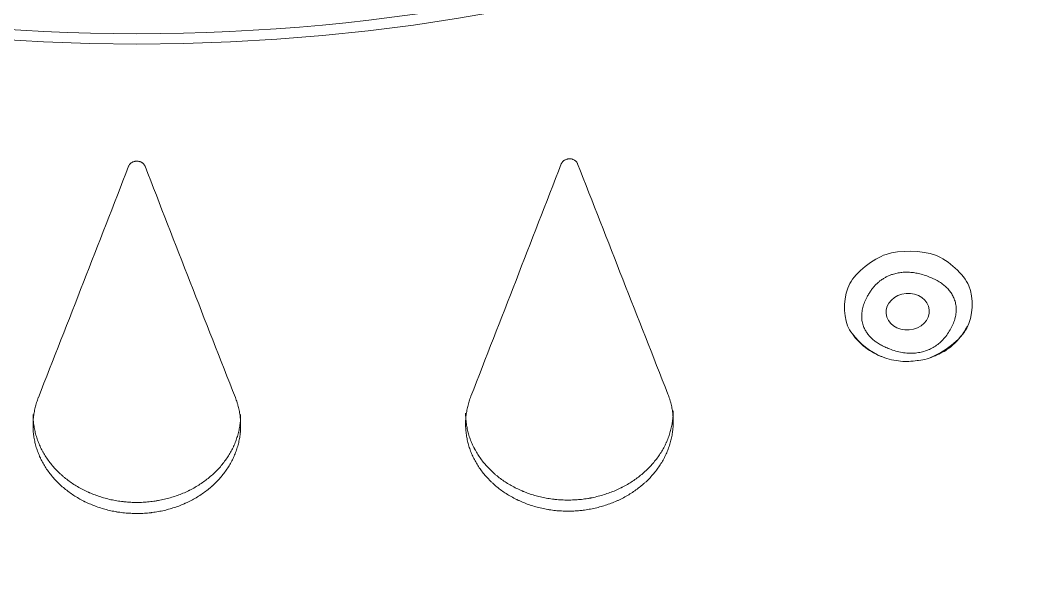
# Model space of a CAD drawing. Header units: millimetres. Extents: x 17284 to 19660, y -6011 to -2651.
# Drawn here: x 18049.85 to 18061.31, y -3892.22 to -3885.66 of the extents above; entities that cross this region are included whole.
import ezdxf

# ---------------------------------------------------------------- set-up
doc = ezdxf.new("R2010")
doc.units = ezdxf.units.MM

msp = doc.modelspace()

# ---------------------------------------------------------------- linework, layer by layer
at = {"linetype": 'Continuous', "lineweight": 18}
for centre, major_axis, ratio, start_param, end_param in [((18051.187, -3864.158, 0), (54.792, 0), 0.906308, 4.743974, 10.963989), ((18051.187, -3867.247, 0), (20.49, 0), 0.906308, 4.504862, 4.919916), ((18057.842, -3787.512, 0), (55.99, 185.622), 0.133458, 4.168424, 4.185373), ((18044.531, -3787.512, 0), (55.99, -185.622), 0.133458, 5.239405, 5.256354), ((18062.286, -3788.852, 0), (55.925, 185.405), 0.133458, 4.176385, 4.193339), ((18048.975, -3786.171, 0), (56.023, -185.73), 0.133458, 5.247429, 5.264385)]:
    msp.add_ellipse(centre, major_axis=major_axis, ratio=ratio, start_param=start_param, end_param=end_param, dxfattribs=at)
for centre, major_axis, ratio in [((18051.187, -3867.145, 0), (-20.732, 0), 0.906308), ((18059.983, -3888.991, 0), (0.246, 0.021), 0.845797)]:
    msp.add_ellipse(centre, major_axis=major_axis, ratio=ratio, dxfattribs=at)
at = {"linetype": 'Continuous', "lineweight": 13}
msp.add_ellipse((18051.187, -3864.158, 0), major_axis=(54.792, 0), ratio=0.906308, start_param=4.744001, end_param=6.283185, dxfattribs=at)
at = {"linetype": 'Continuous', "lineweight": 18}
for points, knots in [([(18052.915, -3915.217, 0), (18052.989, -3915.215, 0), (18054.187, -3915.186, 0), (18056.508, -3915.044, 0), (18059.86, -3914.671, 0), (18063.183, -3914.116, 0), (18066.465, -3913.384, 0), (18069.693, -3912.477, 0), (18072.857, -3911.398, 0), (18075.946, -3910.152, 0), (18078.949, -3908.742, 0), (18081.855, -3907.173, 0), (18084.655, -3905.451, 0), (18087.338, -3903.581, 0), (18089.896, -3901.571, 0), (18092.319, -3899.427, 0), (18094.598, -3897.156, 0), (18096.727, -3894.768, 0), (18098.697, -3892.269, 0), (18100.501, -3889.669, 0), (18102.134, -3886.977, 0), (18103.59, -3884.203, 0), (18104.864, -3881.356, 0), (18105.949, -3878.445, 0), (18106.788, -3875.694, 0), (18107.205, -3873.905, 0), (18107.367, -3873.112, 0)], [0, 0, 0, 0, 0.002858, 0.046691, 0.090524, 0.134358, 0.17819, 0.22202, 0.265848, 0.309671, 0.35349, 0.397302, 0.441107, 0.484902, 0.528687, 0.57246, 0.61622, 0.659965, 0.703694, 0.747406, 0.7911, 0.834776, 0.878435, 0.922076, 0.965701, 1, 1, 1, 1]), ([(18051.093, -3887.33, 0), (18051.094, -3887.326, 0), (18051.098, -3887.317, 0), (18051.104, -3887.31, 0), (18051.108, -3887.306, 0), (18051.109, -3887.304, 0), (18051.113, -3887.3, 0), (18051.119, -3887.295, 0), (18051.124, -3887.291, 0), (18051.13, -3887.287, 0), (18051.132, -3887.286, 0), (18051.134, -3887.285, 0), (18051.137, -3887.283, 0), (18051.144, -3887.28, 0), (18051.151, -3887.277, 0), (18051.158, -3887.275, 0), (18051.161, -3887.275, 0), (18051.166, -3887.274, 0), (18051.174, -3887.272, 0), (18051.181, -3887.272, 0), (18051.189, -3887.272, 0), (18051.192, -3887.272, 0), (18051.195, -3887.272, 0), (18051.197, -3887.272, 0), (18051.199, -3887.273, 0), (18051.206, -3887.273, 0), (18051.212, -3887.275, 0), (18051.219, -3887.277, 0), (18051.223, -3887.278, 0), (18051.226, -3887.279, 0), (18051.229, -3887.28, 0), (18051.23, -3887.28, 0), (18051.236, -3887.283, 0), (18051.24, -3887.285, 0), (18051.246, -3887.289, 0), (18051.249, -3887.291, 0), (18051.252, -3887.293, 0), (18051.254, -3887.295, 0), (18051.255, -3887.296, 0), (18051.26, -3887.3, 0), (18051.266, -3887.306, 0), (18051.272, -3887.314, 0), (18051.275, -3887.319, 0), (18051.275, -3887.32, 0), (18051.276, -3887.322, 0), (18051.278, -3887.325, 0), (18051.279, -3887.328, 0), (18051.28, -3887.33, 0)], [0, 0, 0, 0, 0.0625, 0.125, 0.125, 0.140625, 0.15625, 0.1875, 0.25, 0.25, 0.265625, 0.28125, 0.28125, 0.3125, 0.375, 0.375, 0.40625, 0.40625, 0.4375, 0.5, 0.5, 0.53125, 0.53125, 0.546875, 0.546875, 0.5625, 0.625, 0.625, 0.65625, 0.671875, 0.671875, 0.6875, 0.6875, 0.75, 0.75, 0.78125, 0.796875, 0.796875, 0.8125, 0.8125, 0.875, 0.9375, 0.9375, 0.953125, 0.953125, 0.96875, 1, 1, 1, 1]), ([(18056.029, -3887.304, 0), (18056.031, -3887.3, 0), (18056.035, -3887.292, 0), (18056.04, -3887.284, 0), (18056.044, -3887.28, 0), (18056.045, -3887.278, 0), (18056.049, -3887.274, 0), (18056.055, -3887.269, 0), (18056.061, -3887.264, 0), (18056.066, -3887.261, 0), (18056.068, -3887.26, 0), (18056.07, -3887.259, 0), (18056.074, -3887.257, 0), (18056.08, -3887.254, 0), (18056.087, -3887.251, 0), (18056.094, -3887.249, 0), (18056.095, -3887.249, 0), (18056.097, -3887.248, 0), (18056.099, -3887.248, 0), (18056.102, -3887.247, 0), (18056.11, -3887.246, 0), (18056.118, -3887.245, 0), (18056.125, -3887.245, 0), (18056.128, -3887.245, 0), (18056.132, -3887.245, 0), (18056.133, -3887.245, 0), (18056.136, -3887.246, 0), (18056.142, -3887.246, 0), (18056.148, -3887.248, 0), (18056.156, -3887.25, 0), (18056.159, -3887.251, 0), (18056.163, -3887.252, 0), (18056.165, -3887.253, 0), (18056.171, -3887.255, 0), (18056.176, -3887.258, 0), (18056.183, -3887.262, 0), (18056.186, -3887.264, 0), (18056.189, -3887.266, 0), (18056.19, -3887.267, 0), (18056.195, -3887.271, 0), (18056.203, -3887.279, 0), (18056.208, -3887.286, 0), (18056.211, -3887.291, 0), (18056.212, -3887.292, 0), (18056.213, -3887.294, 0), (18056.214, -3887.297, 0), (18056.216, -3887.3, 0), (18056.216, -3887.302, 0)], [0, 0, 0, 0, 0.0625, 0.125, 0.125, 0.140625, 0.15625, 0.1875, 0.25, 0.25, 0.265625, 0.28125, 0.28125, 0.3125, 0.375, 0.375, 0.390625, 0.390625, 0.40625, 0.40625, 0.4375, 0.5, 0.5, 0.53125, 0.53125, 0.546875, 0.546875, 0.5625, 0.625, 0.625, 0.65625, 0.671875, 0.671875, 0.6875, 0.75, 0.75, 0.78125, 0.796875, 0.796875, 0.8125, 0.875, 0.9375, 0.9375, 0.953125, 0.953125, 0.96875, 1, 1, 1, 1]), ([(18060.185, -3889.439, 0), (18060.206, -3889.432, 0), (18060.246, -3889.416, 0), (18060.301, -3889.384, 0), (18060.352, -3889.345, 0), (18060.399, -3889.298, 0), (18060.44, -3889.244, 0), (18060.476, -3889.184, 0), (18060.505, -3889.122, 0), (18060.526, -3889.06, 0), (18060.537, -3889, 0), (18060.538, -3888.942, 0), (18060.529, -3888.885, 0), (18060.511, -3888.834, 0), (18060.487, -3888.787, 0), (18060.458, -3888.746, 0), (18060.422, -3888.708, 0), (18060.38, -3888.674, 0), (18060.331, -3888.642, 0), (18060.276, -3888.613, 0), (18060.217, -3888.588, 0), (18060.155, -3888.567, 0), (18060.094, -3888.551, 0), (18060.034, -3888.542, 0), (18059.975, -3888.538, 0), (18059.918, -3888.541, 0), (18059.862, -3888.549, 0), (18059.814, -3888.562, 0), (18059.772, -3888.578, 0), (18059.738, -3888.594, 0), (18059.705, -3888.613, 0), (18059.674, -3888.634, 0), (18059.644, -3888.658, 0), (18059.616, -3888.685, 0), (18059.59, -3888.715, 0), (18059.565, -3888.747, 0), (18059.542, -3888.783, 0), (18059.516, -3888.828, 0), (18059.49, -3888.882, 0), (18059.47, -3888.943, 0), (18059.459, -3889.003, 0), (18059.457, -3889.062, 0), (18059.465, -3889.118, 0), (18059.481, -3889.167, 0), (18059.503, -3889.21, 0), (18059.527, -3889.246, 0), (18059.556, -3889.28, 0), (18059.59, -3889.311, 0), (18059.629, -3889.341, 0), (18059.673, -3889.368, 0), (18059.722, -3889.393, 0), (18059.78, -3889.418, 0), (18059.846, -3889.44, 0), (18059.918, -3889.457, 0), (18059.988, -3889.465, 0), (18060.056, -3889.465, 0), (18060.122, -3889.457, 0), (18060.164, -3889.446, 0), (18060.185, -3889.439, 0)], [0, 0, 0, 0, 0.019294, 0.038642, 0.058478, 0.079204, 0.101174, 0.124686, 0.148143, 0.170158, 0.191032, 0.211117, 0.230807, 0.25052, 0.267277, 0.284024, 0.301026, 0.318534, 0.336781, 0.355972, 0.376283, 0.396362, 0.415305, 0.43329, 0.450528, 0.467255, 0.483731, 0.500228, 0.511655, 0.523063, 0.53455, 0.546212, 0.55814, 0.57042, 0.583132, 0.596345, 0.610125, 0.624525, 0.648012, 0.670038, 0.69089, 0.710908, 0.730474, 0.749997, 0.764534, 0.779054, 0.793739, 0.808765, 0.824294, 0.840476, 0.85744, 0.875302, 0.898817, 0.920782, 0.941501, 0.961332, 0.980685, 1, 1, 1, 1]), ([(18060.092, -3889.547, 0), (18060.097, -3889.547, 0), (18060.168, -3889.544, 0), (18060.295, -3889.5, 0), (18060.457, -3889.415, 0), (18060.579, -3889.294, 0), (18060.639, -3889.204, 0), (18060.663, -3889.156, 0)], [0, 0, 0, 0, 0.020592, 0.287028, 0.533161, 0.769738, 1, 1, 1, 1]), ([(18059.352, -3889.243, 0), (18059.394, -3889.304, 0), (18059.492, -3889.408, 0), (18059.687, -3889.514, 0), (18059.894, -3889.565, 0), (18060.028, -3889.558, 0), (18060.092, -3889.547, 0)], [0, 0, 0, 0, 0.269704, 0.53535, 0.782352, 1, 1, 1, 1]), ([(18059.687, -3889.504, 0), (18059.685, -3889.503, 0), (18059.683, -3889.502, 0), (18059.565, -3889.458, 0), (18059.432, -3889.35, 0), (18059.352, -3889.243, 0)], [0, 0, 0, 0, 0.018413, 0.018413, 1, 1, 1, 1]), ([(18050.062, -3889.971, 0), (18050.055, -3889.99, 0), (18050.042, -3890.028, 0), (18050.026, -3890.085, 0), (18050.014, -3890.144, 0), (18050.006, -3890.202, 0), (18050.002, -3890.251, 0), (18050.002, -3890.286, 0), (18050.002, -3890.301, 0), (18050.002, -3890.309, 0), (18050.002, -3890.311, 0), (18050.002, -3890.316, 0), (18050.003, -3890.338, 0), (18050.006, -3890.38, 0), (18050.014, -3890.439, 0), (18050.027, -3890.497, 0), (18050.043, -3890.555, 0), (18050.06, -3890.602, 0), (18050.072, -3890.63, 0), (18050.077, -3890.642, 0), (18050.078, -3890.644, 0), (18050.08, -3890.649, 0), (18050.083, -3890.656, 0), (18050.095, -3890.681, 0), (18050.117, -3890.722, 0), (18050.148, -3890.774, 0), (18050.184, -3890.825, 0), (18050.223, -3890.875, 0), (18050.255, -3890.91, 0), (18050.273, -3890.929, 0), (18050.279, -3890.935, 0), (18050.283, -3890.939, 0), (18050.294, -3890.95, 0), (18050.319, -3890.975, 0), (18050.36, -3891.01, 0), (18050.412, -3891.05, 0), (18050.466, -3891.088, 0), (18050.523, -3891.122, 0), (18050.562, -3891.144, 0), (18050.585, -3891.155, 0), (18050.59, -3891.158, 0), (18050.6, -3891.163, 0), (18050.618, -3891.171, 0), (18050.655, -3891.188, 0), (18050.707, -3891.209, 0), (18050.772, -3891.232, 0), (18050.839, -3891.251, 0), (18050.895, -3891.264, 0), (18050.935, -3891.272, 0), (18050.953, -3891.275, 0), (18050.964, -3891.277, 0), (18050.97, -3891.278, 0), (18050.999, -3891.282, 0), (18051.046, -3891.288, 0), (18051.116, -3891.293, 0), (18051.186, -3891.295, 0), (18051.256, -3891.293, 0), (18051.309, -3891.29, 0), (18051.341, -3891.286, 0), (18051.353, -3891.285, 0), (18051.358, -3891.284, 0), (18051.373, -3891.282, 0), (18051.408, -3891.277, 0), (18051.465, -3891.267, 0), (18051.533, -3891.251, 0), (18051.599, -3891.232, 0), (18051.664, -3891.21, 0), (18051.707, -3891.193, 0), (18051.731, -3891.182, 0), (18051.733, -3891.181, 0), (18051.738, -3891.179, 0), (18051.746, -3891.175, 0), (18051.764, -3891.167, 0), (18051.8, -3891.15, 0), (18051.85, -3891.123, 0), (18051.906, -3891.088, 0), (18051.961, -3891.051, 0), (18052.004, -3891.017, 0), (18052.031, -3890.995, 0), (18052.043, -3890.984, 0), (18052.047, -3890.98, 0), (18052.053, -3890.975, 0), (18052.073, -3890.956, 0), (18052.107, -3890.922, 0), (18052.15, -3890.875, 0), (18052.189, -3890.826, 0), (18052.224, -3890.775, 0), (18052.248, -3890.736, 0), (18052.261, -3890.713, 0), (18052.266, -3890.704, 0), (18052.268, -3890.699, 0), (18052.275, -3890.686, 0), (18052.289, -3890.658, 0), (18052.309, -3890.612, 0), (18052.329, -3890.555, 0), (18052.346, -3890.498, 0), (18052.358, -3890.44, 0), (18052.364, -3890.401, 0), (18052.366, -3890.378, 0), (18052.367, -3890.373, 0), (18052.368, -3890.363, 0), (18052.369, -3890.346, 0), (18052.371, -3890.311, 0), (18052.371, -3890.262, 0), (18052.368, -3890.203, 0), (18052.36, -3890.144, 0), (18052.35, -3890.096, 0), (18052.341, -3890.062, 0), (18052.337, -3890.047, 0), (18052.334, -3890.038, 0), (18052.332, -3890.033, 0), (18052.325, -3890.009, 0), (18052.318, -3889.99, 0), (18052.311, -3889.971, 0)], [0, 0, 0, 0, 0.015625, 0.03125, 0.046875, 0.0625, 0.078125, 0.085938, 0.089844, 0.089844, 0.091797, 0.091797, 0.09375, 0.109375, 0.125, 0.140625, 0.15625, 0.171875, 0.179688, 0.179688, 0.181641, 0.181641, 0.183594, 0.1875, 0.203125, 0.21875, 0.234375, 0.25, 0.265625, 0.269531, 0.269531, 0.271484, 0.273438, 0.28125, 0.296875, 0.3125, 0.328125, 0.34375, 0.359375, 0.359375, 0.361328, 0.363281, 0.367188, 0.375, 0.390625, 0.40625, 0.421875, 0.4375, 0.445313, 0.449219, 0.449219, 0.453125, 0.453125, 0.46875, 0.484375, 0.5, 0.515625, 0.53125, 0.535156, 0.537109, 0.539063, 0.539063, 0.546875, 0.5625, 0.578125, 0.59375, 0.609375, 0.625, 0.625, 0.626953, 0.626953, 0.628906, 0.632813, 0.640625, 0.65625, 0.671875, 0.6875, 0.703125, 0.710938, 0.712891, 0.714844, 0.714844, 0.71875, 0.734375, 0.75, 0.765625, 0.78125, 0.796875, 0.800781, 0.800781, 0.804688, 0.804688, 0.8125, 0.828125, 0.84375, 0.859375, 0.875, 0.890625, 0.890625, 0.892578, 0.894531, 0.898438, 0.90625, 0.921875, 0.9375, 0.953125, 0.96875, 0.976563, 0.980469, 0.980469, 0.984375, 0.984375, 1, 1, 1, 1]), ([(18054.999, -3889.956, 0), (18054.991, -3889.975, 0), (18054.978, -3890.014, 0), (18054.962, -3890.071, 0), (18054.95, -3890.13, 0), (18054.942, -3890.188, 0), (18054.938, -3890.238, 0), (18054.938, -3890.272, 0), (18054.938, -3890.287, 0), (18054.938, -3890.297, 0), (18054.938, -3890.302, 0), (18054.939, -3890.327, 0), (18054.942, -3890.367, 0), (18054.951, -3890.425, 0), (18054.963, -3890.483, 0), (18054.98, -3890.54, 0), (18054.997, -3890.587, 0), (18055.008, -3890.615, 0), (18055.013, -3890.627, 0), (18055.014, -3890.629, 0), (18055.017, -3890.634, 0), (18055.02, -3890.641, 0), (18055.032, -3890.666, 0), (18055.053, -3890.707, 0), (18055.085, -3890.759, 0), (18055.12, -3890.809, 0), (18055.159, -3890.858, 0), (18055.19, -3890.893, 0), (18055.209, -3890.912, 0), (18055.215, -3890.918, 0), (18055.219, -3890.922, 0), (18055.23, -3890.933, 0), (18055.255, -3890.957, 0), (18055.296, -3890.992, 0), (18055.347, -3891.031, 0), (18055.401, -3891.068, 0), (18055.458, -3891.102, 0), (18055.497, -3891.123, 0), (18055.52, -3891.135, 0), (18055.525, -3891.137, 0), (18055.536, -3891.142, 0), (18055.554, -3891.15, 0), (18055.59, -3891.166, 0), (18055.642, -3891.187, 0), (18055.707, -3891.209, 0), (18055.773, -3891.227, 0), (18055.83, -3891.24, 0), (18055.87, -3891.247, 0), (18055.887, -3891.25, 0), (18055.896, -3891.252, 0), (18055.899, -3891.252, 0), (18055.905, -3891.253, 0), (18055.931, -3891.257, 0), (18055.98, -3891.263, 0), (18056.05, -3891.267, 0), (18056.12, -3891.268, 0), (18056.19, -3891.266, 0), (18056.243, -3891.262, 0), (18056.272, -3891.258, 0), (18056.284, -3891.257, 0), (18056.29, -3891.256, 0), (18056.307, -3891.254, 0), (18056.342, -3891.248, 0), (18056.4, -3891.237, 0), (18056.468, -3891.221, 0), (18056.534, -3891.201, 0), (18056.599, -3891.178, 0), (18056.642, -3891.161, 0), (18056.668, -3891.149, 0), (18056.673, -3891.147, 0), (18056.684, -3891.142, 0), (18056.699, -3891.134, 0), (18056.735, -3891.117, 0), (18056.785, -3891.09, 0), (18056.842, -3891.054, 0), (18056.896, -3891.016, 0), (18056.939, -3890.982, 0), (18056.964, -3890.961, 0), (18056.976, -3890.95, 0), (18056.98, -3890.946, 0), (18056.989, -3890.939, 0), (18057.009, -3890.92, 0), (18057.043, -3890.886, 0), (18057.086, -3890.839, 0), (18057.125, -3890.789, 0), (18057.16, -3890.738, 0), (18057.184, -3890.698, 0), (18057.197, -3890.675, 0), (18057.202, -3890.666, 0), (18057.204, -3890.661, 0), (18057.211, -3890.647, 0), (18057.225, -3890.62, 0), (18057.245, -3890.573, 0), (18057.266, -3890.516, 0), (18057.282, -3890.459, 0), (18057.295, -3890.4, 0), (18057.3, -3890.361, 0), (18057.303, -3890.339, 0), (18057.303, -3890.334, 0), (18057.304, -3890.324, 0), (18057.306, -3890.306, 0), (18057.308, -3890.272, 0), (18057.308, -3890.222, 0), (18057.304, -3890.163, 0), (18057.296, -3890.105, 0), (18057.286, -3890.056, 0), (18057.277, -3890.023, 0), (18057.272, -3890.003, 0), (18057.269, -3889.994, 0), (18057.261, -3889.97, 0), (18057.254, -3889.951, 0), (18057.247, -3889.932, 0)], [0, 0, 0, 0, 0.015625, 0.03125, 0.046875, 0.0625, 0.078125, 0.085938, 0.089844, 0.089844, 0.09375, 0.09375, 0.109375, 0.125, 0.140625, 0.15625, 0.171875, 0.179688, 0.179688, 0.181641, 0.181641, 0.183594, 0.1875, 0.203125, 0.21875, 0.234375, 0.25, 0.265625, 0.269531, 0.269531, 0.271484, 0.273438, 0.28125, 0.296875, 0.3125, 0.328125, 0.34375, 0.359375, 0.359375, 0.361328, 0.363281, 0.367188, 0.375, 0.390625, 0.40625, 0.421875, 0.4375, 0.445313, 0.449219, 0.449219, 0.451172, 0.451172, 0.453125, 0.46875, 0.484375, 0.5, 0.515625, 0.53125, 0.535156, 0.535156, 0.539063, 0.539063, 0.546875, 0.5625, 0.578125, 0.59375, 0.609375, 0.625, 0.625, 0.628906, 0.628906, 0.632813, 0.640625, 0.65625, 0.671875, 0.6875, 0.703125, 0.710938, 0.710938, 0.714844, 0.714844, 0.71875, 0.734375, 0.75, 0.765625, 0.78125, 0.796875, 0.800781, 0.800781, 0.804688, 0.804688, 0.8125, 0.828125, 0.84375, 0.859375, 0.875, 0.890625, 0.890625, 0.892578, 0.894531, 0.898438, 0.90625, 0.921875, 0.9375, 0.953125, 0.96875, 0.976563, 0.980469, 0.984375, 0.984375, 1, 1, 1, 1]), ([(18052.371, -3890.163, 0), (18052.371, -3890.163, 0), (18052.371, -3890.169, 0), (18052.371, -3890.175, 0), (18052.371, -3890.182, 0), (18052.371, -3890.185, 0), (18052.371, -3890.19, 0), (18052.37, -3890.212, 0), (18052.367, -3890.254, 0), (18052.359, -3890.313, 0), (18052.346, -3890.371, 0), (18052.33, -3890.428, 0), (18052.313, -3890.475, 0), (18052.301, -3890.504, 0), (18052.296, -3890.515, 0), (18052.295, -3890.518, 0), (18052.293, -3890.522, 0), (18052.29, -3890.529, 0), (18052.278, -3890.555, 0), (18052.256, -3890.595, 0), (18052.225, -3890.648, 0), (18052.189, -3890.699, 0), (18052.15, -3890.748, 0), (18052.119, -3890.784, 0), (18052.1, -3890.803, 0), (18052.094, -3890.809, 0), (18052.09, -3890.813, 0), (18052.079, -3890.824, 0), (18052.054, -3890.848, 0), (18052.013, -3890.884, 0), (18051.961, -3890.924, 0), (18051.907, -3890.961, 0), (18051.851, -3890.996, 0), (18051.811, -3891.017, 0), (18051.788, -3891.029, 0), (18051.783, -3891.032, 0), (18051.773, -3891.037, 0), (18051.755, -3891.045, 0), (18051.718, -3891.062, 0), (18051.666, -3891.083, 0), (18051.601, -3891.105, 0), (18051.534, -3891.125, 0), (18051.478, -3891.138, 0), (18051.438, -3891.145, 0), (18051.42, -3891.148, 0), (18051.409, -3891.15, 0), (18051.403, -3891.151, 0), (18051.374, -3891.156, 0), (18051.327, -3891.162, 0), (18051.257, -3891.167, 0), (18051.187, -3891.169, 0), (18051.117, -3891.167, 0), (18051.064, -3891.163, 0), (18051.032, -3891.16, 0), (18051.02, -3891.158, 0), (18051.015, -3891.158, 0), (18051, -3891.156, 0), (18050.965, -3891.151, 0), (18050.908, -3891.141, 0), (18050.84, -3891.125, 0), (18050.774, -3891.106, 0), (18050.709, -3891.083, 0), (18050.666, -3891.066, 0), (18050.642, -3891.056, 0), (18050.64, -3891.055, 0), (18050.635, -3891.052, 0), (18050.627, -3891.049, 0), (18050.609, -3891.041, 0), (18050.573, -3891.023, 0), (18050.524, -3890.997, 0), (18050.467, -3890.962, 0), (18050.412, -3890.925, 0), (18050.369, -3890.891, 0), (18050.342, -3890.868, 0), (18050.33, -3890.857, 0), (18050.326, -3890.854, 0), (18050.32, -3890.848, 0), (18050.3, -3890.83, 0), (18050.266, -3890.796, 0), (18050.223, -3890.749, 0), (18050.184, -3890.7, 0), (18050.149, -3890.649, 0), (18050.125, -3890.609, 0), (18050.112, -3890.587, 0), (18050.108, -3890.578, 0), (18050.105, -3890.573, 0), (18050.098, -3890.559, 0), (18050.084, -3890.532, 0), (18050.064, -3890.486, 0), (18050.044, -3890.429, 0), (18050.027, -3890.372, 0), (18050.015, -3890.314, 0), (18050.009, -3890.274, 0), (18050.007, -3890.252, 0), (18050.006, -3890.247, 0), (18050.005, -3890.237, 0), (18050.004, -3890.22, 0), (18050.002, -3890.194, 0), (18050.002, -3890.174, 0), (18050.002, -3890.163, 0)], [0, 0, 0, 0, 0.000662, 0.005372, 0.005372, 0.007728, 0.007728, 0.010083, 0.028926, 0.047769, 0.066612, 0.085456, 0.104299, 0.11372, 0.11372, 0.116076, 0.116076, 0.118431, 0.123142, 0.141985, 0.160828, 0.179671, 0.198514, 0.217357, 0.222068, 0.222068, 0.224423, 0.226779, 0.2362, 0.255043, 0.273886, 0.29273, 0.311573, 0.330416, 0.330416, 0.332771, 0.335127, 0.339837, 0.349259, 0.368102, 0.386945, 0.405788, 0.424631, 0.434053, 0.438764, 0.438764, 0.443474, 0.443474, 0.462317, 0.481161, 0.500004, 0.518847, 0.53769, 0.542401, 0.544756, 0.547111, 0.547111, 0.556533, 0.575376, 0.594219, 0.613062, 0.631905, 0.650748, 0.650748, 0.653104, 0.653104, 0.655459, 0.66017, 0.669592, 0.688435, 0.707278, 0.726121, 0.744964, 0.754385, 0.756741, 0.759096, 0.759096, 0.763807, 0.78265, 0.801493, 0.820336, 0.839179, 0.858022, 0.862733, 0.862733, 0.867444, 0.867444, 0.876866, 0.895709, 0.914552, 0.933395, 0.952238, 0.971081, 0.971081, 0.973436, 0.975792, 0.980503, 0.989924, 1, 1, 1, 1]), ([(18057.307, -3890.123, 0), (18057.307, -3890.124, 0), (18057.307, -3890.129, 0), (18057.307, -3890.135, 0), (18057.307, -3890.142, 0), (18057.307, -3890.145, 0), (18057.307, -3890.15, 0), (18057.306, -3890.172, 0), (18057.303, -3890.214, 0), (18057.295, -3890.273, 0), (18057.282, -3890.331, 0), (18057.266, -3890.389, 0), (18057.249, -3890.436, 0), (18057.237, -3890.465, 0), (18057.232, -3890.477, 0), (18057.231, -3890.479, 0), (18057.229, -3890.484, 0), (18057.226, -3890.491, 0), (18057.214, -3890.516, 0), (18057.193, -3890.557, 0), (18057.161, -3890.61, 0), (18057.125, -3890.662, 0), (18057.086, -3890.711, 0), (18057.054, -3890.747, 0), (18057.036, -3890.767, 0), (18057.03, -3890.773, 0), (18057.026, -3890.776, 0), (18057.015, -3890.788, 0), (18056.989, -3890.812, 0), (18056.948, -3890.849, 0), (18056.897, -3890.889, 0), (18056.843, -3890.927, 0), (18056.786, -3890.963, 0), (18056.746, -3890.984, 0), (18056.723, -3890.996, 0), (18056.72, -3890.997, 0), (18056.715, -3891, 0), (18056.708, -3891.004, 0), (18056.69, -3891.013, 0), (18056.653, -3891.029, 0), (18056.6, -3891.051, 0), (18056.535, -3891.074, 0), (18056.469, -3891.094, 0), (18056.412, -3891.108, 0), (18056.375, -3891.116, 0), (18056.36, -3891.118, 0), (18056.355, -3891.119, 0), (18056.346, -3891.121, 0), (18056.314, -3891.126, 0), (18056.262, -3891.134, 0), (18056.192, -3891.139, 0), (18056.122, -3891.142, 0), (18056.051, -3891.141, 0), (18055.999, -3891.137, 0), (18055.969, -3891.135, 0), (18055.961, -3891.134, 0), (18055.955, -3891.133, 0), (18055.937, -3891.131, 0), (18055.899, -3891.126, 0), (18055.842, -3891.116, 0), (18055.775, -3891.101, 0), (18055.708, -3891.083, 0), (18055.654, -3891.065, 0), (18055.617, -3891.051, 0), (18055.598, -3891.043, 0), (18055.59, -3891.04, 0), (18055.585, -3891.038, 0), (18055.562, -3891.028, 0), (18055.518, -3891.008, 0), (18055.459, -3890.976, 0), (18055.402, -3890.942, 0), (18055.348, -3890.906, 0), (18055.305, -3890.873, 0), (18055.28, -3890.852, 0), (18055.268, -3890.841, 0), (18055.264, -3890.838, 0), (18055.256, -3890.83, 0), (18055.236, -3890.812, 0), (18055.202, -3890.779, 0), (18055.159, -3890.732, 0), (18055.12, -3890.684, 0), (18055.085, -3890.633, 0), (18055.061, -3890.594, 0), (18055.049, -3890.571, 0), (18055.045, -3890.565, 0), (18055.042, -3890.56, 0), (18055.035, -3890.547, 0), (18055.02, -3890.517, 0), (18055, -3890.471, 0), (18054.98, -3890.415, 0), (18054.963, -3890.358, 0), (18054.951, -3890.3, 0), (18054.945, -3890.26, 0), (18054.943, -3890.238, 0), (18054.942, -3890.233, 0), (18054.941, -3890.223, 0), (18054.94, -3890.206, 0), (18054.938, -3890.18, 0), (18054.938, -3890.16, 0), (18054.938, -3890.149, 0)], [0, 0, 0, 0, 0.000621, 0.005332, 0.005332, 0.007687, 0.007687, 0.010043, 0.028885, 0.047728, 0.066571, 0.085413, 0.104256, 0.113677, 0.113677, 0.116032, 0.116032, 0.118388, 0.123098, 0.141941, 0.160784, 0.179626, 0.198469, 0.217312, 0.222022, 0.222022, 0.224378, 0.226733, 0.236154, 0.254997, 0.27384, 0.292682, 0.311525, 0.330367, 0.330367, 0.332723, 0.332723, 0.335078, 0.339789, 0.34921, 0.368053, 0.386895, 0.405738, 0.424581, 0.434002, 0.436357, 0.436357, 0.438713, 0.443423, 0.462266, 0.481109, 0.499951, 0.518794, 0.537636, 0.542347, 0.542347, 0.544702, 0.547058, 0.556479, 0.575322, 0.594164, 0.613007, 0.63185, 0.641271, 0.645982, 0.648337, 0.648337, 0.650692, 0.669535, 0.688377, 0.70722, 0.726063, 0.744905, 0.754327, 0.754327, 0.759037, 0.759037, 0.763748, 0.782591, 0.801433, 0.820276, 0.839119, 0.857961, 0.862672, 0.862672, 0.865027, 0.867383, 0.876804, 0.895646, 0.914489, 0.933332, 0.952174, 0.971017, 0.971017, 0.973372, 0.975728, 0.980438, 0.98986, 1, 1, 1, 1])]:
    msp.add_open_spline(points, degree=3, knots=knots, dxfattribs=at)
at = {"linetype": 'Continuous', "lineweight": 13}
msp.add_open_spline([(18059.352, -3889.243, 0), (18059.329, -3889.212, 0), (18059.31, -3889.181, 0), (18059.241, -3889.021, 0), (18059.254, -3888.796, 0), (18059.391, -3888.542, 0), (18059.586, -3888.386, 0), (18059.889, -3888.286, 0), (18060.152, -3888.29, 0), (18060.449, -3888.403, 0), (18060.626, -3888.564, 0), (18060.739, -3888.827, 0), (18060.727, -3889.052, 0), (18060.589, -3889.306, 0), (18060.394, -3889.462, 0), (18060.243, -3889.512, 0)], degree=3, knots=[0, 0, 0, 0, 0.035602, 0.035602, 0.196335, 0.196335, 0.357068, 0.357068, 0.517801, 0.517801, 0.678534, 0.678534, 0.839267, 0.839267, 1, 1, 1, 1], dxfattribs=at)

doc.saveas('drawing.dxf')
